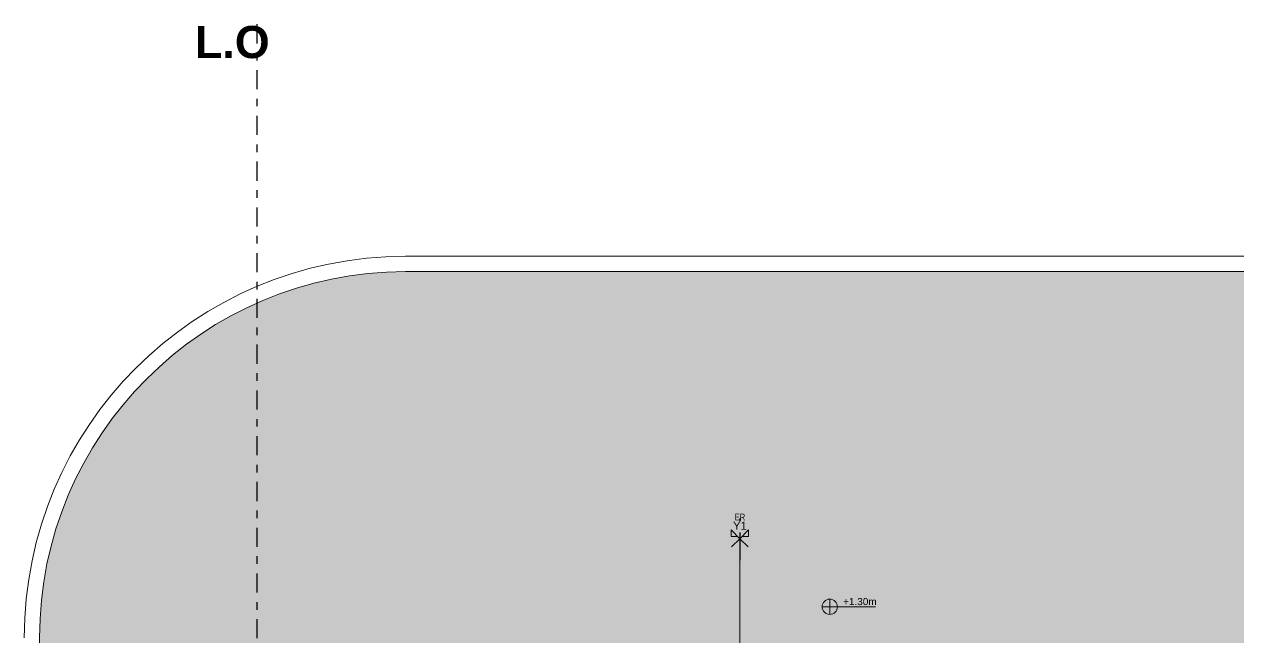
# Model space of a CAD drawing. Header units: millimetres. Extents: x 11902 to 12193, y 9935 to 10135.
# Drawn here: x 12008.85 to 12024.78, y 10047.41 to 10055.45 of the extents above; entities that cross this region are included whole.
import ezdxf
from ezdxf.enums import TextEntityAlignment as Align

# ---------------------------------------------------------------- set-up
doc = ezdxf.new("R2010")
doc.units = ezdxf.units.MM
doc.linetypes.add('2040-Superposicion Puentes 20-21-22 con cintas TDC-023-024-025$0$DASHDOT2', pattern=[0.5, 0.25, -0.125, 0, -0.125])
doc.linetypes.add('CENTRO2', pattern=[28.575, 19.05, -3.175, 3.175, -3.175])
doc.layers.add('001-EJES REPLANTEO', color=20, linetype='Continuous', lineweight=18)
doc.layers.add('06-SOLADOS', color=252, linetype='Continuous', lineweight=25)
doc.layers.add('01-MUROS', color=7, linetype='Continuous')
doc.layers.add('cotas', color=7, linetype='Continuous', lineweight=5, true_color=0x1755a1)
doc.styles.get("Standard").update_dxf_attribs({"font": 'arial.ttf'})

# ---------------------------------------------------------------- blocks, each defined once
blk = doc.blocks.new('Eje Replanteo')
h = blk.add_hatch(color=256)
h.paths.add_polyline_path([(0.229, 0.793), (0.06, 0.624), (0.229, 0.624)])
h.paths.add_polyline_path([(-0.229, 0.793), (-0.229, 0.624), (-0.06, 0.624)])
at = {"linetype": 'CENTRO2', "lineweight": 30}
for points in [[(0, 1.094), (0, 1.025)], [(0, 0.725), (0, 0)]]:
    blk.add_lwpolyline(points, dxfattribs=at)
for points in [[(0.217, 0.348), (0, 0.564), (-0.229, 0.793), (-0.229, 0.624), (-0.06, 0.624)], [(-0.217, 0.348), (0, 0.564), (0.229, 0.793), (0.229, 0.624), (0.06, 0.624)]]:
    blk.add_lwpolyline(points)
at = {"color": 1}
blk.add_attdef('EJE', text='', height=0.21, dxfattribs=at).set_placement((0, 0.905), align=Align.MIDDLE_CENTER)
at = {"width": 0.85}
blk.add_attdef('ER', text='', height=0.17, dxfattribs=at).set_placement((0, 1.133), align=Align.MIDDLE_CENTER)

msp = doc.modelspace()

# ---------------------------------------------------------------- hatches: boundary and pattern name
at = {"layer": '01-MUROS', "true_color": 0xe0e0e0, "transparency": 33554595}
h = msp.add_hatch(color=254, dxfattribs=at)
h.dxf.hatch_style = 1
h.paths.add_polyline_path([(12017.8251, 10035.7662), (12009.0451, 10035.7662), (12009.0451, 10029.6562), (12017.8251, 10029.6562)])
edge = h.paths.add_edge_path()
edge.add_line((12053.1589, 10052.2062), (12013.9351, 10052.2062))
edge.add_arc((12013.8466, 10047.4056), 4.8014, 88.94277, 179.99294)
edge.add_line((12009.0451, 10047.4062), (12009.0451, 10045.9062))
edge.add_line((12009.0451, 10045.9062), (12022.2351, 10045.9062))
edge.add_line((12022.2351, 10045.9062), (12053.1589, 10045.9062))
edge.add_line((12053.1589, 10045.9062), (12053.1589, 10052.2062))
h.paths.add_polyline_path([(12039.4579, 10030.6562), (12029.0251, 10030.6562), (12029.0251, 10029.6562), (12039.4579, 10029.6562)])
h.paths.add_polyline_path([(12017.8251, 10030.6562), (12025.0251, 10030.6562), (12025.0251, 10029.6562), (12017.8251, 10029.6562)])
h.paths.add_polyline_path([(12039.9379, 10031.8062), (12039.9379, 10030.6562), (12039.4579, 10030.6562), (12039.4579, 10029.6562), (12061.4589, 10029.6562), (12061.4589, 10052.2062), (12053.1589, 10052.2062), (12053.1589, 10039.0625), (12042.7079, 10039.0625), (12042.7079, 10031.8062)])
at = {"layer": 'cotas'}
h = msp.add_hatch(color=256, dxfattribs=at)
h.dxf.hatch_style = 1
h.paths.add_polyline_path([(12019.4143, 10047.9114, 0.4142136), (12019.3143, 10047.8114), (12019.4143, 10047.8114)])
h.paths.add_polyline_path([(12019.4143, 10047.8114), (12019.4143, 10047.7114, 0.4142136), (12019.5143, 10047.8114)])

# ---------------------------------------------------------------- linework, layer by layer
at = {"color": 1, "linetype": '2040-Superposicion Puentes 20-21-22 con cintas TDC-023-024-025$0$DASHDOT2'}
msp.add_line((12011.8951, 10055.4479), (12011.8951, 10027.2111), dxfattribs=at)
at = {"layer": '001-EJES REPLANTEO'}
msp.add_line((12018.2351, 10048.7041), (12018.2351, 10034.5733), dxfattribs=at)
at = {"layer": '06-SOLADOS', "lineweight": 5}
for p, q in [((12065.4944, 10052.4062), (12013.8451, 10052.4062)), ((12065.4944, 10052.2062), (12013.8451, 10052.2062)), ((12009.0451, 10027.0381), (12009.0451, 10047.4062))]:
    msp.add_line(p, q, dxfattribs=at)
for radius in [5, 4.8]:
    msp.add_arc((12013.8451, 10047.4062), radius, 90, 180, dxfattribs=at)
at = {"layer": 'cotas'}
for p, q in [((12019.4143, 10047.9114), (12019.4143, 10047.7114)), ((12019.3143, 10047.8114), (12020.0143, 10047.8114))]:
    msp.add_line(p, q, dxfattribs=at)
msp.add_circle((12019.4143, 10047.8114), 0.1, dxfattribs=at)

# ---------------------------------------------------------------- block references
at = {"layer": '001-EJES REPLANTEO', "xscale": 0.5, "yscale": 0.5, "zscale": 0.5}
msp.add_blockref('Eje Replanteo', (12018.2351, 10048.4219), dxfattribs=at).add_auto_attribs({'EJE': 'Y1', 'ER': 'ER'})

# ---------------------------------------------------------------- texts
at = {"color": 1, "lineweight": 9, "true_color": 0xe60000, "insert": (12010.922, 10055.4261), "char_height": 0.420918, "attachment_point": 1}
msp.add_mtext_dynamic_manual_height_columns('{\\fArial|b1|i0|c0|p34;^IL.O}', width=1.470858, gutter_width=12.5, heights=[0], dxfattribs=at)
at = {"layer": 'cotas', "insert": (12019.5893, 10047.9271), "char_height": 0.09375, "attachment_point": 1}
msp.add_mtext_dynamic_manual_height_columns('+1.30m', width=1.470858, gutter_width=12.5, heights=[0], dxfattribs=at)

doc.saveas('drawing.dxf')
